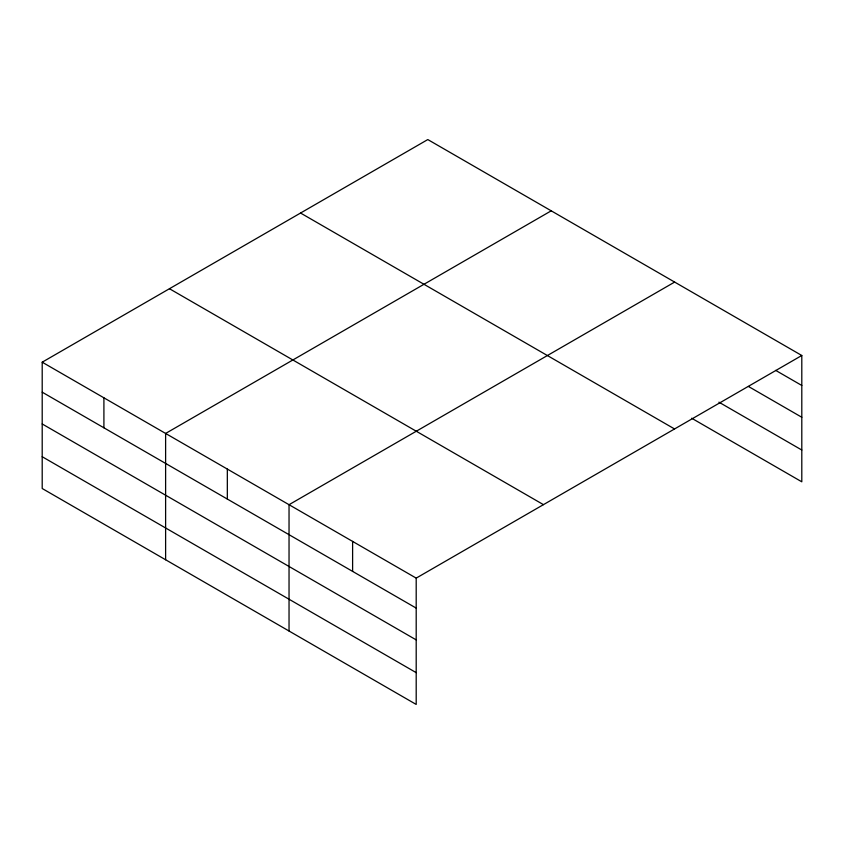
<?xml version="1.0" encoding="UTF-8"?>
<svg xmlns="http://www.w3.org/2000/svg" width="844" height="844" viewBox="0 0 844 844"><rect width="100%" height="100%" fill="white"/><g stroke="black" fill="none" stroke-linecap="round" stroke-linejoin="round"><path stroke-width="1.27" d="M691.669 418.223L801.8 481.808L801.8 355.493L427.802 139.566L42.2 362.192L42.2 488.507L416.197 704.434L416.197 578.119L42.2 362.192M551.227 210.821L165.614 433.447L165.614 559.762M674.641 282.075L289.038 504.701L289.038 631.017M416.197 578.119L801.8 355.493M775.689 370.389L801.8 385.465M748.438 386.457L801.8 417.263M718.919 402.166L801.8 450.021M300.559 213.036L674.546 428.952M169.454 288.722L543.441 504.649M42.2 392.175L416.197 608.102M42.2 423.962L416.197 639.889M42.2 456.72L416.197 672.647M352.613 541.405L352.613 571.388M227.331 469.074L227.331 499.057M103.907 397.819L103.907 427.802"/></g></svg>
